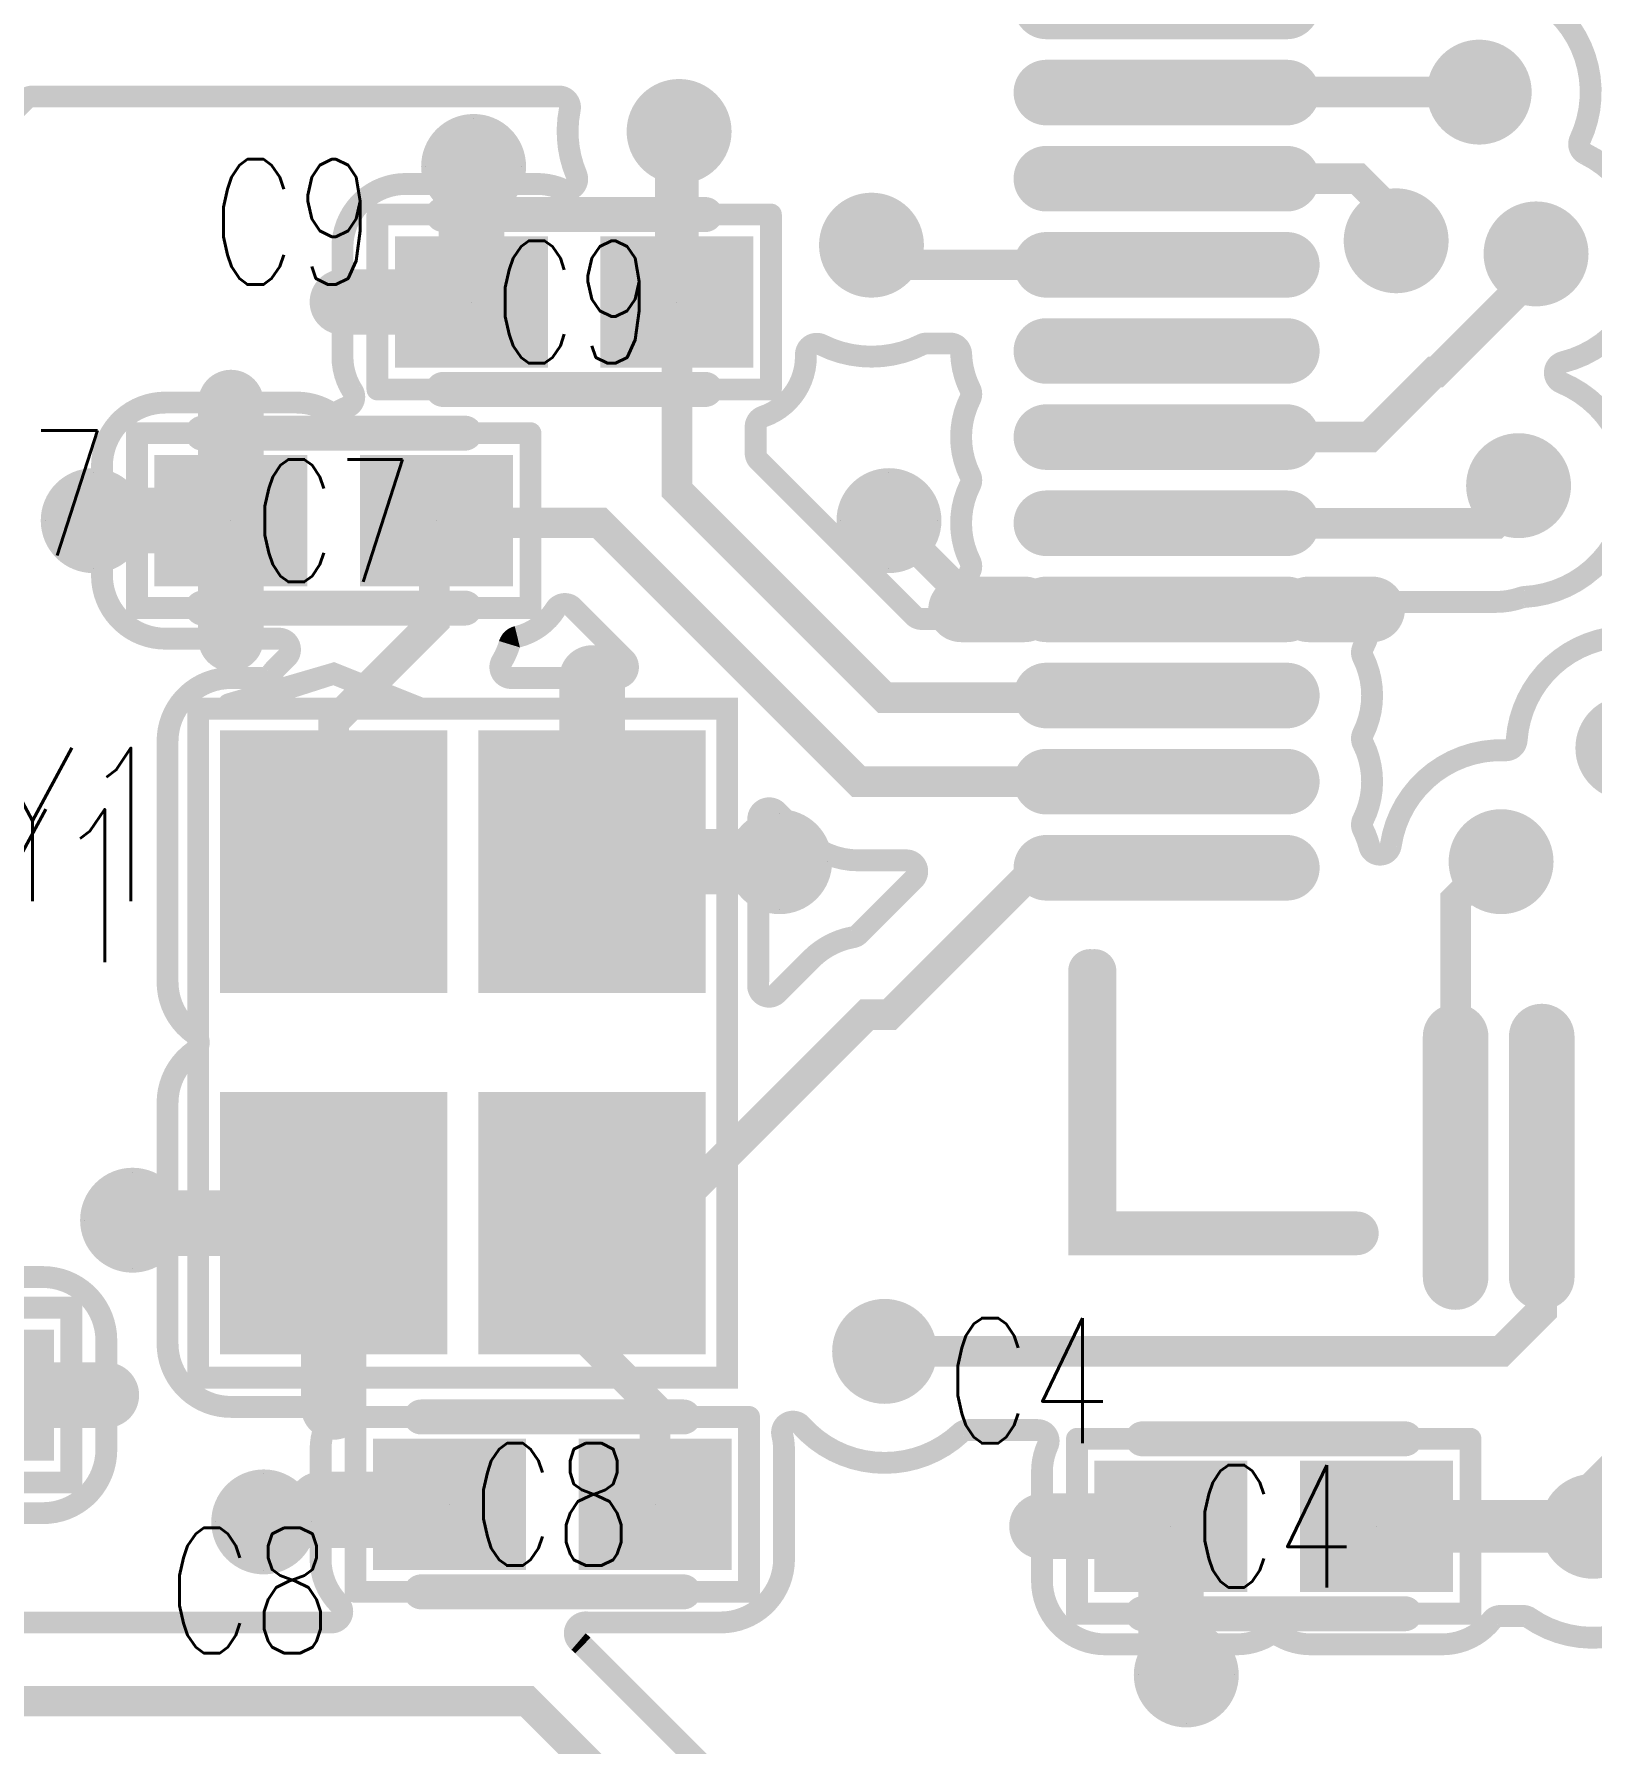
# Model space of a CAD drawing. Extents: x -0.08 to 4.16, y -0.29 to 1.7.
# Drawn here: x 1.2205 to 1.5767, y 0.4772 to 0.8682 of the extents above; entities that cross this region are included whole.
import ezdxf
from ezdxf.enums import TextEntityAlignment as Align

# ---------------------------------------------------------------- set-up
doc = ezdxf.new("R2010")
doc.units = 0
doc.header["$MEASUREMENT"] = 0
for name, pattern in [('SIG_1', [2, 1, 1]), ('SIG_11', [2, 1, 1]), ('SIG_19', [2, 1, 1]), ('SIG_20', [2, 1, 1]), ('SIG_3', [2, 1, 1]), ('SIG_4', [2, 1, 1]), ('SIG_5', [2, 1, 1]), ('SIG_50', [2, 1, 1]), ('SIG_6', [2, 1, 1]), ('SIG_7', [2, 1, 1]), ('SIG_76', [2, 1, 1]), ('SIG_8', [2, 1, 1]), ('SIG_90', [2, 1, 1]), ('SIG_95', [2, 1, 1])]:
    doc.linetypes.add(name, pattern=pattern)
doc.layers.get('0').update_dxf_attribs({"linetype": 'CONTINUOUS'})
for name, color, linetype in [('DRIL_NPLTE_THRU_01', 34, 'CONTINUOUS'), ('DRIL_NPLTE_THRU_02', 136, 'CONTINUOUS'), ('DRIL_NPLTE_THRU_03', 136, 'CONTINUOUS'), ('DRIL_NPLTE_THRU_04', 146, 'CONTINUOUS'), ('DRIL_NPLTE_THRU_05', 106, 'CONTINUOUS'), ('DRIL_NPLTE_THRU_06', 253, 'CONTINUOUS'), ('DRIL_PLTE_THRU_01', 34, 'CONTINUOUS'), ('DRIL_PLTE_THRU_02', 136, 'CONTINUOUS'), ('DRIL_PLTE_THRU_03', 136, 'CONTINUOUS'), ('DRIL_PLTE_THRU_04', 146, 'CONTINUOUS'), ('DRIL_PLTE_THRU_05', 106, 'CONTINUOUS'), ('DRIL_PLTE_THRU_06', 253, 'CONTINUOUS'), ('DRIL_SYMBOL', 130, 'CONTINUOUS'), ('PADS_BOT', 255, 'CONTINUOUS'), ('PADS_INNER', 43, 'CONTINUOUS'), ('PADS_TOP', 43, 'CONTINUOUS'), ('PADS_XR_121', 2, 'CONTINUOUS'), ('PADS_XR_123', 2, 'CONTINUOUS'), ('PART_NAME_126', 16, 'CONTINUOUS'), ('PART_NAME_127', 1, 'CONTINUOUS'), ('PART_TOP_2DLINE_126', 16, 'CONTINUOUS'), ('PART_TOP_2DLINE_127', 1, 'CONTINUOUS'), ('POUR_OUTLINE_01', 34, 'CONTINUOUS'), ('POUR_PADTHERM_01', 34, 'CONTINUOUS'), ('POUR_VIATHERM_01', 34, 'CONTINUOUS'), ('TRACE_01', 34, 'CONTINUOUS'), ('VIAPTS', 2, 'CONTINUOUS')]:
    doc.layers.add(name, color=color, linetype=linetype)
doc.styles.add('W0$004', font='simplex', dxfattribs={"width": 0.75})
doc.styles.add('W0$005', font='simplex', dxfattribs={"width": 0.75})

# ---------------------------------------------------------------- blocks, each defined once
blk = doc.blocks.new('POUR_OUTLINE_2031')
at = {"layer": 'POUR_OUTLINE_01', "const_width": 0.005}
blk.add_lwpolyline([(15.58663, 6.36867, -0.824526), (15.62709, 6.33919, 0.408617), (15.62825, 6.33588, -0.69871), (15.62319, 6.28826, 0.721794), (15.62283, 6.28353, -0.797408), (15.61436, 6.23454, 0.070558), (15.61367, 6.2344, -0.083949), (15.60775, 6.2334), (15.58199, 6.2334, 0.403596), (15.57949, 6.23099, -0.107369), (15.57744, 6.22297, 0.23637), (15.57744, 6.22073, -0.236369), (15.57744, 6.20327, 0.23637), (15.57744, 6.20103, -0.236369), (15.57744, 6.18357, 0.23637), (15.57744, 6.18133, -0.052933), (15.57888, 6.17748, 0.817779), (15.58377, 6.17773, -0.382711), (15.60997, 6.19948, 0.404711), (15.61256, 6.2018, -0.639798), (15.65587, 6.21819, 0.138136)], format="xyb", dxfattribs=at)
blk = doc.blocks.new('POUR_OUTLINE_2028')
at = {"layer": 'POUR_OUTLINE_01', "const_width": 0.005}
blk.add_lwpolyline([(15.74085, 6.00714, 0.457786), (15.74113, 6.01091), (15.72377, 6.02827, -0.198912), (15.7185, 6.041), (15.7185, 6.05701, 0.403596), (15.71609, 6.05951, -0.107369), (15.70807, 6.06156, 0.23637), (15.70583, 6.06156, -0.236369), (15.68837, 6.06156, 0.23637), (15.68613, 6.06156, -0.108218), (15.67804, 6.05951, 0.380084), (15.67564, 6.05722, -0.176939), (15.67043, 6.04602), (15.65531, 6.0309, 0.266833), (15.65466, 6.0285, -0.697178), (15.61546, 6.00105, 0.152896), (15.61403, 6.0015), (15.60887, 6.0015, 0.230204), (15.6069, 6.00054, -0.230202), (15.5955, 5.995), (15.5655, 5.995, -0.131651), (15.55825, 5.99694, 0.267944), (15.55575, 5.99694, -0.131651), (15.5485, 5.995), (15.5185, 5.995, -0.414214), (15.504, 6.0095), (15.504, 6.0345, -0.106492), (15.50529, 6.04047, 0.544735), (15.50301, 6.044), (15.48707, 6.044, 0.189554), (15.48537, 6.04333, -0.421415), (15.44891, 6.04509, 0.780297), (15.44461, 6.04286, -0.05848), (15.445, 6.0395), (15.445, 6.0145, -0.414214), (15.4305, 6), (15.4005, 6, -0.012625), (15.39977, 6.00002, 0.713988), (15.39801, 5.99563, -0.018383), (15.39898, 5.99473), (15.43573, 5.95798, -0.198912), (15.441, 5.94525), (15.441, 5.925, 0.414214), (15.4435, 5.9225), (15.453, 5.9225, -0.405621), (15.46749, 5.90843, 0.405619), (15.46999, 5.906), (15.57601, 5.906, 0.405619), (15.57851, 5.90843, -0.405621), (15.593, 5.9225), (15.653, 5.9225, -0.150445), (15.66116, 5.91999, 0.631523), (15.66505, 5.92227, -0.021253), (15.665, 5.9235), (15.665, 5.9535, -0.131651), (15.66694, 5.96075, 0.267944), (15.66694, 5.96325, -0.131651), (15.665, 5.9705), (15.665, 6.0005, -0.414214), (15.6795, 6.015), (15.7045, 6.015, -0.414214), (15.719, 6.0005), (15.719, 5.99624, 0.198912), (15.71973, 5.99447), (15.73073, 5.98347, 0.668179), (15.735, 5.98524), (15.735, 5.9955, -0.23727)], format="xyb", close=True, dxfattribs=at)
blk = doc.blocks.new('POUR_OUTLINE_2024')
at = {"layer": 'POUR_OUTLINE_01', "const_width": 0.005}
blk.add_lwpolyline([(15.405, 5.925), (15.405, 5.93676, 0.198912), (15.40427, 5.93853), (15.37953, 5.96327, 0.198912), (15.37776, 5.964), (15.25, 5.964, -0.198912), (15.23727, 5.96927), (15.20027, 6.00627, -0.198912), (15.195, 6.019), (15.195, 6.02359, 0.312099), (15.19338, 6.02593, -0.106129), (15.18826, 6.02923, 0.413192), (15.18474, 6.02923, -0.121877), (15.17876, 6.02564, 0.329241), (15.177, 6.02325), (15.177, 5.965, -0.198912), (15.17173, 5.95227), (15.15573, 5.93628, 0.198912), (15.155, 5.93451), (15.155, 5.925, 0.414214), (15.1575, 5.9225), (15.168, 5.9225, -0.405621), (15.18249, 5.90843, 0.405619), (15.18499, 5.906), (15.29101, 5.906, 0.405619), (15.29351, 5.90843, -0.405621), (15.308, 5.9225), (15.368, 5.9225, -0.209509), (15.37866, 5.91783, 0.438257), (15.38234, 5.91783, -0.209509), (15.393, 5.9225), (15.4025, 5.9225, 0.414214)], format="xyb", close=True, dxfattribs=at)
blk = doc.blocks.new('POUR_OUTLINE_2018')
at = {"layer": 'POUR_OUTLINE_01', "const_width": 0.005}
for points in [[(15.2455, 6.079), (15.2755, 6.079, -0.414214), (15.29, 6.0645), (15.29, 6.0395, -0.414214), (15.2755, 6.025), (15.2455, 6.025, -0.131651)], [(15.25849, 6), (15.34146, 6, 0.667543), (15.34323, 6.00426, -0.198455), (15.339, 6.0145), (15.339, 6.0395, -0.111413), (15.3404, 6.04573, 0.551058), (15.33815, 6.0493), (15.3185, 6.0493, -0.414214), (15.304, 6.0638), (15.304, 6.1188, -0.242652), (15.31009, 6.13061, 0.51567), (15.31009, 6.13469, -0.242652), (15.304, 6.1465), (15.304, 6.2015, -0.414214), (15.3185, 6.216), (15.32575, 6.216, 0.232835), (15.32773, 6.21698, -0.032422), (15.32927, 6.21873), (15.33128, 6.22073, 0.668179), (15.32951, 6.225), (15.3035, 6.225, -0.414214), (15.289, 6.2395), (15.289, 6.2645, -0.414214), (15.3035, 6.279), (15.3335, 6.279, -0.131651), (15.34075, 6.27706, 0.267944), (15.34325, 6.27706, -0.036142), (15.34513, 6.27797, 0.472002), (15.34631, 6.28165, -0.14406), (15.344, 6.2895), (15.344, 6.3145, -0.414214), (15.3585, 6.329), (15.3885, 6.329, -0.101589), (15.39421, 6.32783, 0.674869), (15.3975, 6.3311, -0.150261), (15.396, 6.34601, 0.473379), (15.39355, 6.349), (15.27315, 6.349, 0.198912), (15.27138, 6.34827), (15.23607, 6.31296, 0.050126)]]:
    blk.add_lwpolyline(points, format="xyb", dxfattribs=at)
blk = doc.blocks.new('POUR_OUTLINE_2017')
at = {"layer": 'POUR_OUTLINE_01', "const_width": 0.005}
blk.add_lwpolyline([(15.40681, 6.216, 0.668179), (15.40858, 6.22027), (15.39665, 6.2322, 0.481029), (15.39276, 6.23176, -0.193423), (15.384, 6.22543, 0.263377), (15.38221, 6.22373, -0.060277), (15.38046, 6.21978, 0.582067), (15.38261, 6.216)], format="xyb", close=True, dxfattribs=at)
blk = doc.blocks.new('POUR_OUTLINE_2016')
at = {"layer": 'POUR_OUTLINE_01', "const_width": 0.005}
blk.add_lwpolyline([(15.48756, 6.27983, 0.23637), (15.48756, 6.28207, -0.107369), (15.48551, 6.29009, 0.403596), (15.48301, 6.2925), (15.47761, 6.2925, 0.11732), (15.47648, 6.29223, -0.236756), (15.45362, 6.29218, 0.557244), (15.45, 6.28994), (15.45, 6.2895, -0.320694), (15.44019, 6.27578, 0.320694), (15.4385, 6.27341), (15.4385, 6.26749, 0.198912), (15.43923, 6.26572), (15.47472, 6.23023, 0.198912), (15.47649, 6.2295), (15.483, 6.2295, 0.410222), (15.4855, 6.23197, -0.113122), (15.48756, 6.24043, 0.23637), (15.48756, 6.24267, -0.236369), (15.48756, 6.26013, 0.23637), (15.48756, 6.26237, -0.236369)], format="xyb", close=True, dxfattribs=at)
blk = doc.blocks.new('POUR_OUTLINE_2015')
at = {"layer": 'POUR_OUTLINE_01', "const_width": 0.005}
blk.add_lwpolyline([(15.47473, 6.17003, 0.668179), (15.47296, 6.1743), (15.462, 6.1743, -0.198912), (15.44927, 6.17957), (15.44337, 6.18548, 0.668179), (15.4391, 6.18371), (15.4391, 6.1465, -0.012962), (15.43908, 6.14575, 0.687091), (15.44335, 6.14385), (15.45122, 6.15173, -0.15325), (15.46078, 6.15672, 0.153252), (15.46211, 6.15741)], format="xyb", close=True, dxfattribs=at)
blk = doc.blocks.new('POUR_VIATHERM_2348')
at = {"layer": 'POUR_VIATHERM_01'}
for points in [[(15.444, 6.185), (15.444, 6.185)], [(15.455, 6.174), (15.455, 6.174)], [(15.444, 6.163), (15.444, 6.163)]]:
    blk.add_lwpolyline(points, dxfattribs=at)
blk = doc.blocks.new('POUR_PADTHERM_2349')
at = {"layer": 'POUR_PADTHERM_01', "const_width": 0.0075}
blk.add_lwpolyline([(15.4391, 6.17775), (15.4246, 6.17775, 1), (15.4246, 6.17025), (15.4391, 6.17025, 1), (15.4391, 6.17775)], format="xyb", dxfattribs=at)
blk = doc.blocks.new('POUR_VIATHERM_2347')
at = {"layer": 'POUR_VIATHERM_01'}
for points in [[(15.469, 6.263), (15.469, 6.263)], [(15.458, 6.252), (15.458, 6.252)], [(15.48, 6.252), (15.48, 6.252)], [(15.469, 6.241), (15.469, 6.241)]]:
    blk.add_lwpolyline(points, dxfattribs=at)
blk = doc.blocks.new('POUR_PADTHERM_2351')
at = {"layer": 'POUR_PADTHERM_01', "const_width": 0.0075}
blk.add_lwpolyline([(15.4855, 6.22795), (15.5, 6.22795, 1), (15.5, 6.23545), (15.4855, 6.23545, 1), (15.4855, 6.22795)], format="xyb", dxfattribs=at)
blk = doc.blocks.new('POUR_PADTHERM_2350')
at = {"layer": 'POUR_PADTHERM_01', "const_width": 0.0075}
blk.add_lwpolyline([(15.39735, 6.216), (15.39735, 6.2015, 1), (15.40485, 6.2015), (15.40485, 6.216, 1), (15.39735, 6.216)], format="xyb", dxfattribs=at)
blk = doc.blocks.new('POUR_PADTHERM_2082')
at = {"layer": 'POUR_PADTHERM_01', "const_width": 0.0075}
for points in [[(15.25675, 6.079), (15.25675, 6.0645, 1), (15.26425, 6.0645), (15.26425, 6.079, 1), (15.25675, 6.079)], [(15.29, 6.05575), (15.2755, 6.05575, 1), (15.2755, 6.04825), (15.29, 6.04825, 1), (15.29, 6.05575)], [(15.26425, 6.025), (15.26425, 6.0395, 1), (15.25675, 6.0395), (15.25675, 6.025, 1), (15.26425, 6.025)]]:
    blk.add_lwpolyline(points, format="xyb", dxfattribs=at)
blk = doc.blocks.new('POUR_VIATHERM_2083')
at = {"layer": 'POUR_VIATHERM_01'}
for points in [[(15.296, 6.103), (15.296, 6.103)], [(15.285, 6.092), (15.285, 6.092)], [(15.296, 6.081), (15.296, 6.081)]]:
    blk.add_lwpolyline(points, dxfattribs=at)
blk = doc.blocks.new('POUR_VIATHERM_2273')
at = {"layer": 'POUR_VIATHERM_01'}
for points in [[(15.287, 6.263), (15.287, 6.263)], [(15.276, 6.252), (15.276, 6.252)], [(15.287, 6.241), (15.287, 6.241)]]:
    blk.add_lwpolyline(points, dxfattribs=at)
blk = doc.blocks.new('POUR_VIATHERM_2314')
at = {"layer": 'POUR_VIATHERM_01'}
for points in [[(15.326, 6.034), (15.326, 6.034)], [(15.315, 6.023), (15.315, 6.023)], [(15.337, 6.023), (15.337, 6.023)], [(15.326, 6.012), (15.326, 6.012)]]:
    blk.add_lwpolyline(points, dxfattribs=at)
blk = doc.blocks.new('POUR_PADTHERM_2316')
at = {"layer": 'POUR_PADTHERM_01', "const_width": 0.0075}
blk.add_lwpolyline([(15.339, 6.02325), (15.3535, 6.02325, 1), (15.3535, 6.03075), (15.339, 6.03075, 1), (15.339, 6.02325)], format="xyb", dxfattribs=at)
blk = doc.blocks.new('POUR_PADTHERM_2359')
at = {"layer": 'POUR_PADTHERM_01', "const_width": 0.0075}
for points in [[(15.31475, 6.279), (15.31475, 6.2645, 1), (15.32225, 6.2645), (15.32225, 6.279, 1), (15.31475, 6.279)], [(15.289, 6.24825), (15.3035, 6.24825, 1), (15.3035, 6.25575), (15.289, 6.25575, 1), (15.289, 6.24825)], [(15.32225, 6.225), (15.32225, 6.2395, 1), (15.31475, 6.2395), (15.31475, 6.225, 1), (15.32225, 6.225)]]:
    blk.add_lwpolyline(points, format="xyb", dxfattribs=at)
blk = doc.blocks.new('POUR_VIATHERM_2360')
at = {"layer": 'POUR_VIATHERM_01'}
for points in [[(15.374, 6.344), (15.374, 6.344)], [(15.363, 6.333), (15.363, 6.333)], [(15.385, 6.333), (15.385, 6.333)]]:
    blk.add_lwpolyline(points, dxfattribs=at)
blk = doc.blocks.new('POUR_PADTHERM_2377')
at = {"layer": 'POUR_PADTHERM_01', "const_width": 0.0075}
for points in [[(15.304, 6.08755), (15.3185, 6.08755, 1), (15.3185, 6.09505), (15.304, 6.09505, 1), (15.304, 6.08755)], [(15.34575, 6.0493), (15.34575, 6.0638, 1), (15.33825, 6.0638), (15.33825, 6.0493, 1), (15.34575, 6.0493)]]:
    blk.add_lwpolyline(points, format="xyb", dxfattribs=at)
blk = doc.blocks.new('POUR_PADTHERM_2380')
at = {"layer": 'POUR_PADTHERM_01', "const_width": 0.0075}
for points in [[(15.36975, 6.329), (15.36975, 6.3145, 1), (15.37725, 6.3145), (15.37725, 6.329, 1), (15.36975, 6.329)], [(15.344, 6.29825), (15.3585, 6.29825, 1), (15.3585, 6.30575), (15.344, 6.30575, 1), (15.344, 6.29825)]]:
    blk.add_lwpolyline(points, format="xyb", dxfattribs=at)
blk = doc.blocks.new('POUR_PADTHERM_2315')
at = {"layer": 'POUR_PADTHERM_01', "const_width": 0.0075}
for points in [[(15.504, 6.01825), (15.5185, 6.01825, 1), (15.5185, 6.02575), (15.504, 6.02575, 1), (15.504, 6.01825)], [(15.53725, 5.995), (15.53725, 6.0095, 1), (15.52975, 6.0095), (15.52975, 5.995, 1), (15.53725, 5.995)]]:
    blk.add_lwpolyline(points, format="xyb", dxfattribs=at)
blk = doc.blocks.new('POUR_VIATHERM_2341')
at = {"layer": 'POUR_VIATHERM_01'}
for points in [[(15.526, 5.988), (15.526, 5.988)], [(15.548, 5.988), (15.548, 5.988)], [(15.537, 5.977), (15.537, 5.977)]]:
    blk.add_lwpolyline(points, dxfattribs=at)
blk = doc.blocks.new('POUR_PADTHERM_2352')
at = {"layer": 'POUR_PADTHERM_01', "const_width": 0.0075}
blk.add_lwpolyline([(15.5795, 6.23545), (15.565, 6.23545, 1), (15.565, 6.22795), (15.5795, 6.22795, 1), (15.5795, 6.23545)], format="xyb", dxfattribs=at)
blk = doc.blocks.new('POUR_HEADER_1')
for name in ['POUR_OUTLINE_2018', 'POUR_OUTLINE_2031', 'POUR_VIATHERM_2360', 'POUR_PADTHERM_2380', 'POUR_OUTLINE_2016', 'POUR_PADTHERM_2359', 'POUR_VIATHERM_2273', 'POUR_VIATHERM_2347', 'POUR_PADTHERM_2351', 'POUR_PADTHERM_2352', 'POUR_OUTLINE_2017', 'POUR_PADTHERM_2350', 'POUR_OUTLINE_2015', 'POUR_VIATHERM_2348', 'POUR_PADTHERM_2349', 'POUR_VIATHERM_2083', 'POUR_PADTHERM_2377', 'POUR_PADTHERM_2082', 'POUR_OUTLINE_2028', 'POUR_OUTLINE_2024', 'POUR_VIATHERM_2314', 'POUR_PADTHERM_2316', 'POUR_PADTHERM_2315', 'POUR_VIATHERM_2341']:
    blk.add_blockref(name, (-17.378, -6.845))
blk = doc.blocks.new('SMOOTH_0$008')
at = {"const_width": 0.004}
blk.add_lwpolyline([(-0.002, 0, 1), (0.002, 0, 1)], format="xyb", close=True, dxfattribs=at)
blk = doc.blocks.new('SMOOTH_0$005')
at = {"const_width": 0.0025}
blk.add_lwpolyline([(-0.00125, 0, 1), (0.00125, 0, 1)], format="xyb", close=True, dxfattribs=at)
blk = doc.blocks.new('PART_BODY_TOP_66')
at = {"layer": 'PART_TOP_2DLINE_126', "const_width": 0.008}
for points in [[(-0.03, 0.02), (0.03, 0.02)], [(-0.03, -0.02), (0.03, -0.02)]]:
    blk.add_lwpolyline(points, dxfattribs=at)
at = {"layer": 'PART_TOP_2DLINE_127', "const_width": 0.005}
for points in [[(-0.045, 0.02), (0.045, 0.02)], [(-0.045, 0.02), (-0.045, -0.02)], [(0.045, 0.02), (0.045, -0.02)], [(-0.045, -0.02), (0.045, -0.02)]]:
    blk.add_lwpolyline(points, dxfattribs=at)
at = {"layer": 'PART_TOP_2DLINE_126'}
for p in [(-0.03, 0.02), (0.03, 0.02), (-0.03, -0.02), (0.03, -0.02)]:
    blk.add_blockref('SMOOTH_0$008', p, dxfattribs=at)
at = {"layer": 'PART_TOP_2DLINE_127'}
for p in [(-0.045, 0.02), (-0.045, 0.02), (0.045, 0.02), (0.045, 0.02), (-0.045, -0.02), (-0.045, -0.02), (0.045, -0.02), (0.045, -0.02)]:
    blk.add_blockref('SMOOTH_0$005', p, dxfattribs=at)
blk = doc.blocks.new('DRIL_HOLE_0')
blk.add_lwpolyline([(0, 0, 1), (0, 0, 1)], format="xyb", close=True)
blk = doc.blocks.new('PAD_0')
blk.add_lwpolyline([(0, 0), (0, 0)])
blk = doc.blocks.new('PAD_16')
at = {"const_width": 0.03}
blk.add_lwpolyline([(-0.0175, 0), (0.0175, 0)], dxfattribs=at)
blk = doc.blocks.new('PAD_17')
at = {"const_width": 0.025}
blk.add_lwpolyline([(-0.015, 0), (0.015, 0)], dxfattribs=at)
blk = doc.blocks.new('STK_TOP_68')
at = {"layer": 'DRIL_NPLTE_THRU_01'}
blk.add_blockref('DRIL_HOLE_0', (0, 0), dxfattribs=at)
at = {"layer": 'DRIL_NPLTE_THRU_02'}
blk.add_blockref('DRIL_HOLE_0', (0, 0), dxfattribs=at)
at = {"layer": 'DRIL_NPLTE_THRU_03'}
blk.add_blockref('DRIL_HOLE_0', (0, 0), dxfattribs=at)
at = {"layer": 'DRIL_NPLTE_THRU_04'}
blk.add_blockref('DRIL_HOLE_0', (0, 0), dxfattribs=at)
at = {"layer": 'DRIL_NPLTE_THRU_05'}
blk.add_blockref('DRIL_HOLE_0', (0, 0), dxfattribs=at)
at = {"layer": 'DRIL_NPLTE_THRU_06'}
blk.add_blockref('DRIL_HOLE_0', (0, 0), dxfattribs=at)
at = {"layer": 'PADS_BOT'}
blk.add_blockref('PAD_0', (0, 0), dxfattribs=at)
at = {"layer": 'PADS_INNER'}
blk.add_blockref('PAD_0', (0, 0), dxfattribs=at)
at = {"layer": 'PADS_TOP'}
blk.add_blockref('PAD_17', (0, 0), dxfattribs=at)
at = {"layer": 'PADS_XR_121'}
blk.add_blockref('PAD_16', (0, 0), dxfattribs=at)
at = {"layer": 'PADS_XR_123'}
blk.add_blockref('PAD_17', (0, 0), dxfattribs=at)
blk = doc.blocks.new('SYM_TOP_16')
for name, p in [('PART_BODY_TOP_66', (0, 0)), ('STK_TOP_68', (-0.0235, 0)), ('STK_TOP_68', (0.0235, 0))]:
    blk.add_blockref(name, p)
blk = doc.blocks.new('PART_TOP_30')
blk.add_blockref('SYM_TOP_16', (0, 0))
at = {"layer": 'PART_NAME_126', "style": 'W0$005', "width": 0.75}
blk.add_text('C4', height=0.02863, rotation=180, dxfattribs=at).set_placement((0.075, -0.019))
at = {"layer": 'PART_NAME_127', "style": 'W0$004', "width": 0.75}
blk.add_text('C4', height=0.028, rotation=180, dxfattribs=at).set_placement((0, 0), align=Align.MIDDLE_CENTER)
blk = doc.blocks.new('PART_TOP_33')
blk.add_blockref('SYM_TOP_16', (0, 0))
at = {"layer": 'PART_NAME_126', "style": 'W0$005', "width": 0.75}
blk.add_text('C7', height=0.02863, rotation=180, dxfattribs=at).set_placement((0.089, 0.008))
at = {"layer": 'PART_NAME_127', "style": 'W0$004', "width": 0.75}
blk.add_text('C7', height=0.028, rotation=180, dxfattribs=at).set_placement((0, 0), align=Align.MIDDLE_CENTER)
blk = doc.blocks.new('PART_TOP_34')
blk.add_blockref('SYM_TOP_16', (0, 0))
at = {"layer": 'PART_NAME_126', "style": 'W0$005', "width": 0.75}
blk.add_text('C8', height=0.02863, rotation=180, dxfattribs=at).set_placement((0.088, 0.034))
at = {"layer": 'PART_NAME_127', "style": 'W0$004', "width": 0.75}
blk.add_text('C8', height=0.028, rotation=180, dxfattribs=at).set_placement((0, 0), align=Align.MIDDLE_CENTER)
blk = doc.blocks.new('PART_TOP_35')
blk.add_blockref('SYM_TOP_16', (0, 0))
at = {"layer": 'PART_NAME_126', "style": 'W0$005', "width": 0.75}
blk.add_text('C9', height=0.02863, rotation=180, dxfattribs=at).set_placement((0.083, -0.004))
at = {"layer": 'PART_NAME_127', "style": 'W0$004', "width": 0.75}
blk.add_text('C9', height=0.028, rotation=180, dxfattribs=at).set_placement((0, 0), align=Align.MIDDLE_CENTER)
blk = doc.blocks.new('SMOOTH_0$01')
at = {"const_width": 0.005}
blk.add_lwpolyline([(-0.0025, 0, 1), (0.0025, 0, 1)], format="xyb", close=True, dxfattribs=at)
blk = doc.blocks.new('PART_BODY_TOP_79')
at = {"layer": 'PART_TOP_2DLINE_126', "const_width": 0.01}
blk.add_lwpolyline([(0.26, 0.32), (0.32, 0.32), (0.32, 0.26)], dxfattribs=at)
at = {"layer": 'PART_TOP_2DLINE_127', "const_width": 0.01}
blk.add_lwpolyline([(0.259, 0.32), (0.319, 0.32), (0.319, 0.26)], dxfattribs=at)
at = {"layer": 'PART_TOP_2DLINE_126'}
for p in [(0.26, 0.32), (0.32, 0.32), (0.32, 0.26)]:
    blk.add_blockref('SMOOTH_0$01', p, dxfattribs=at)
at = {"layer": 'PART_TOP_2DLINE_127'}
for p in [(0.259, 0.32), (0.319, 0.32), (0.319, 0.26)]:
    blk.add_blockref('SMOOTH_0$01', p, dxfattribs=at)
blk = doc.blocks.new('PAD_5')
blk.add_lwpolyline([(0, 0, 1), (0, 0, 1)], format="xyb", close=True)
blk = doc.blocks.new('PAD_45')
at = {"const_width": 0.0075}
blk.add_lwpolyline([(-0.0275, -0.00375), (0.0275, -0.00375, 1), (0.0275, 0.00375), (-0.0275, 0.00375, 1)], format="xyb", close=True, dxfattribs=at)
blk = doc.blocks.new('PAD_46')
at = {"const_width": 0.005}
blk.add_lwpolyline([(-0.0275, -0.0025), (0.0275, -0.0025, 1), (0.0275, 0.0025), (-0.0275, 0.0025, 1)], format="xyb", close=True, dxfattribs=at)
blk = doc.blocks.new('STK_TOP_227')
at = {"layer": 'DRIL_PLTE_THRU_01'}
blk.add_blockref('DRIL_HOLE_0', (0, 0), dxfattribs=at)
at = {"layer": 'DRIL_PLTE_THRU_02'}
blk.add_blockref('DRIL_HOLE_0', (0, 0), dxfattribs=at)
at = {"layer": 'DRIL_PLTE_THRU_03'}
blk.add_blockref('DRIL_HOLE_0', (0, 0), dxfattribs=at)
at = {"layer": 'DRIL_PLTE_THRU_04'}
blk.add_blockref('DRIL_HOLE_0', (0, 0), dxfattribs=at)
at = {"layer": 'DRIL_PLTE_THRU_05'}
blk.add_blockref('DRIL_HOLE_0', (0, 0), dxfattribs=at)
at = {"layer": 'DRIL_PLTE_THRU_06'}
blk.add_blockref('DRIL_HOLE_0', (0, 0), dxfattribs=at)
at = {"layer": 'PADS_BOT'}
blk.add_blockref('PAD_5', (0, 0), dxfattribs=at)
at = {"layer": 'PADS_INNER'}
blk.add_blockref('PAD_5', (0, 0), dxfattribs=at)
at = {"layer": 'PADS_TOP'}
blk.add_blockref('PAD_46', (0, 0), dxfattribs=at)
at = {"layer": 'PADS_XR_121'}
blk.add_blockref('PAD_45', (0, 0), dxfattribs=at)
at = {"layer": 'PADS_XR_123'}
blk.add_blockref('PAD_46', (0, 0), dxfattribs=at)
blk = doc.blocks.new('STK_TOP_226')
at = {"layer": 'DRIL_PLTE_THRU_01'}
blk.add_blockref('DRIL_HOLE_0', (0, 0), dxfattribs=at)
at = {"layer": 'DRIL_PLTE_THRU_02'}
blk.add_blockref('DRIL_HOLE_0', (0, 0), dxfattribs=at)
at = {"layer": 'DRIL_PLTE_THRU_03'}
blk.add_blockref('DRIL_HOLE_0', (0, 0), dxfattribs=at)
at = {"layer": 'DRIL_PLTE_THRU_04'}
blk.add_blockref('DRIL_HOLE_0', (0, 0), dxfattribs=at)
at = {"layer": 'DRIL_PLTE_THRU_05'}
blk.add_blockref('DRIL_HOLE_0', (0, 0), dxfattribs=at)
at = {"layer": 'DRIL_PLTE_THRU_06'}
blk.add_blockref('DRIL_HOLE_0', (0, 0), dxfattribs=at)
at = {"layer": 'PADS_BOT'}
blk.add_blockref('PAD_5', (0, 0), dxfattribs=at)
at = {"layer": 'PADS_INNER'}
blk.add_blockref('PAD_5', (0, 0), dxfattribs=at)
at = {"layer": 'PADS_TOP', "rotation": 90}
blk.add_blockref('PAD_46', (0, 0), dxfattribs=at)
at = {"layer": 'PADS_XR_121', "rotation": 90}
blk.add_blockref('PAD_45', (0, 0), dxfattribs=at)
at = {"layer": 'PADS_XR_123', "rotation": 90}
blk.add_blockref('PAD_46', (0, 0), dxfattribs=at)
blk = doc.blocks.new('SYM_TOP_29')
for name, p in [('STK_TOP_226', (0.2167, 0.3025)), ('STK_TOP_226', (0.2364, 0.3025)), ('PART_BODY_TOP_79', (0, 0)), ('STK_TOP_227', (0.3025, 0.2364)), ('STK_TOP_227', (0.3025, 0.2167)), ('STK_TOP_227', (0.3025, 0.197)), ('STK_TOP_227', (0.3025, 0.1773)), ('STK_TOP_227', (0.3025, 0.1576)), ('STK_TOP_227', (0.3025, 0.1379)), ('STK_TOP_227', (0.3025, 0.1182)), ('STK_TOP_227', (0.3025, 0.0985)), ('STK_TOP_227', (0.3025, 0.0788)), ('STK_TOP_227', (0.3025, 0.0591)), ('STK_TOP_227', (0.3025, 0.0394))]:
    blk.add_blockref(name, p)
blk = doc.blocks.new('PART_TOP_89')
blk.add_blockref('SYM_TOP_29', (0, 0))
blk = doc.blocks.new('PART_BODY_TOP_80')
at = {"layer": 'PART_TOP_2DLINE_126', "const_width": 0.005}
for points in [[(-0.077, 0.06), (0.076, 0.06), (0.076, -0.061), (-0.077, -0.061), (-0.077, 0.06)], [(-0.077, -0.01), (-0.085, -0.03), (-0.078, -0.054)]]:
    blk.add_lwpolyline(points, dxfattribs=at)
at = {"layer": 'PART_TOP_2DLINE_127', "const_width": 0.005}
for points in [[(-0.077, 0.06), (0.076, 0.06), (0.076, -0.061), (-0.077, -0.061), (-0.077, 0.06)], [(-0.077, -0.01), (-0.085, -0.03), (-0.077, -0.055)]]:
    blk.add_lwpolyline(points, dxfattribs=at)
at = {"layer": 'PART_TOP_2DLINE_126'}
for p in [(-0.077, 0.06), (-0.077, 0.06), (0.076, 0.06), (-0.077, -0.01), (-0.085, -0.03), (-0.078, -0.054), (-0.077, -0.061), (0.076, -0.061)]:
    blk.add_blockref('SMOOTH_0$005', p, dxfattribs=at)
at = {"layer": 'PART_TOP_2DLINE_127'}
for p in [(-0.077, 0.06), (-0.077, 0.06), (0.076, 0.06), (-0.077, -0.01), (-0.085, -0.03), (-0.077, -0.055), (-0.077, -0.061), (0.076, -0.061)]:
    blk.add_blockref('SMOOTH_0$005', p, dxfattribs=at)
blk = doc.blocks.new('PAD_47')
at = {"const_width": 0.052}
blk.add_lwpolyline([(-0.03, 0), (0.03, 0)], dxfattribs=at)
blk = doc.blocks.new('PAD_48')
at = {"const_width": 0.047}
blk.add_lwpolyline([(-0.0275, 0), (0.0275, 0)], dxfattribs=at)
blk = doc.blocks.new('STK_TOP_59')
at = {"layer": 'DRIL_NPLTE_THRU_01'}
blk.add_blockref('DRIL_HOLE_0', (0, 0), dxfattribs=at)
at = {"layer": 'DRIL_NPLTE_THRU_02'}
blk.add_blockref('DRIL_HOLE_0', (0, 0), dxfattribs=at)
at = {"layer": 'DRIL_NPLTE_THRU_03'}
blk.add_blockref('DRIL_HOLE_0', (0, 0), dxfattribs=at)
at = {"layer": 'DRIL_NPLTE_THRU_04'}
blk.add_blockref('DRIL_HOLE_0', (0, 0), dxfattribs=at)
at = {"layer": 'DRIL_NPLTE_THRU_05'}
blk.add_blockref('DRIL_HOLE_0', (0, 0), dxfattribs=at)
at = {"layer": 'DRIL_NPLTE_THRU_06'}
blk.add_blockref('DRIL_HOLE_0', (0, 0), dxfattribs=at)
at = {"layer": 'PADS_BOT'}
blk.add_blockref('PAD_5', (0, 0), dxfattribs=at)
at = {"layer": 'PADS_INNER'}
blk.add_blockref('PAD_5', (0, 0), dxfattribs=at)
at = {"layer": 'PADS_TOP'}
blk.add_blockref('PAD_48', (0, 0), dxfattribs=at)
at = {"layer": 'PADS_XR_121'}
blk.add_blockref('PAD_47', (0, 0), dxfattribs=at)
at = {"layer": 'PADS_XR_123'}
blk.add_blockref('PAD_48', (0, 0), dxfattribs=at)
blk = doc.blocks.new('SYM_TOP_30')
for name, p in [('PART_BODY_TOP_80', (0, 0)), ('STK_TOP_59', (-0.042, 0.0291)), ('STK_TOP_59', (0.0407, 0.0291)), ('STK_TOP_59', (-0.042, -0.03)), ('STK_TOP_59', (0.0407, -0.03))]:
    blk.add_blockref(name, p)
blk = doc.blocks.new('PART_TOP_90')
blk.add_blockref('SYM_TOP_30', (0, 0))
at = {"layer": 'PART_NAME_126', "style": 'W0$005', "width": 0.75}
blk.add_text('Y1', height=0.035, rotation=90, dxfattribs=at).set_placement((-0.033, -0.109))
at = {"layer": 'PART_NAME_127', "style": 'W0$005', "width": 0.75}
blk.add_text('Y1', height=0.035, rotation=90, dxfattribs=at).set_placement((-0.054, -0.115), align=Align.TOP_LEFT)
blk = doc.blocks.new('PART_BODY_TOP_76')
at = {"layer": 'PART_TOP_2DLINE_126', "const_width": 0.008}
for points in [[(-0.03, 0.02), (0.03, 0.02)], [(-0.03, -0.02), (0.03, -0.02)]]:
    blk.add_lwpolyline(points, dxfattribs=at)
at = {"layer": 'PART_TOP_2DLINE_127', "const_width": 0.005}
for points in [[(-0.045, 0.02), (0.045, 0.02)], [(-0.045, 0.02), (-0.045, -0.02)], [(0.045, 0.02), (0.045, -0.02)], [(-0.045, -0.02), (0.045, -0.02)]]:
    blk.add_lwpolyline(points, dxfattribs=at)
at = {"layer": 'PART_TOP_2DLINE_126'}
for p in [(-0.03, 0.02), (0.03, 0.02), (-0.03, -0.02), (0.03, -0.02)]:
    blk.add_blockref('SMOOTH_0$008', p, dxfattribs=at)
at = {"layer": 'PART_TOP_2DLINE_127'}
for p in [(-0.045, 0.02), (-0.045, 0.02), (0.045, 0.02), (0.045, 0.02), (-0.045, -0.02), (-0.045, -0.02), (0.045, -0.02), (0.045, -0.02)]:
    blk.add_blockref('SMOOTH_0$005', p, dxfattribs=at)
blk = doc.blocks.new('SYM_TOP_26')
for name, p in [('PART_BODY_TOP_76', (0, 0)), ('STK_TOP_68', (-0.0235, 0)), ('STK_TOP_68', (0.0235, 0))]:
    blk.add_blockref(name, p)
blk = doc.blocks.new('PART_TOP_98')
blk.add_blockref('SYM_TOP_26', (0, 0))
at = {"layer": 'PART_NAME_126', "style": 'W0$005', "width": 0.75}
blk.add_text('R26', height=0.035, dxfattribs=at).set_placement((-0.042, 0.034))
at = {"layer": 'PART_NAME_127', "style": 'W0$005', "width": 0.75}
blk.add_text('R26', height=0.028, dxfattribs=at).set_placement((0, 0), align=Align.MIDDLE_CENTER)
blk = doc.blocks.new('SMOOTH_0$007')
at = {"const_width": 0.0035}
blk.add_lwpolyline([(-0.00175, 0, 1), (0.00175, 0, 1)], format="xyb", close=True, dxfattribs=at)
blk = doc.blocks.new('SMOOTH_0$012')
at = {"const_width": 0.006}
blk.add_lwpolyline([(-0.003, 0, 1), (0.003, 0, 1)], format="xyb", close=True, dxfattribs=at)
blk = doc.blocks.new('DRIL_SYMBOL_0$008')
at = {"layer": 'DRIL_SYMBOL', "const_width": 0.002}
for points in [[(0, -0.01), (0, 0.01)], [(-0.01, 0), (0.01, 0)]]:
    blk.add_lwpolyline(points, dxfattribs=at)
blk = doc.blocks.new('DRIL_HOLE_0$008')
at = {"const_width": 0.004}
blk.add_lwpolyline([(-0.002, 0, 1), (0.002, 0, 1)], format="xyb", close=True, dxfattribs=at)
blk.add_blockref('DRIL_SYMBOL_0$008', (0, 0))
blk = doc.blocks.new('PAD_79')
at = {"const_width": 0.012}
blk.add_lwpolyline([(0, -0.006, 1), (0, 0.006, 1)], format="xyb", close=True, dxfattribs=at)
blk = doc.blocks.new('PAD_80')
at = {"const_width": 0.011}
blk.add_lwpolyline([(0, -0.0055, 1), (0, 0.0055, 1)], format="xyb", close=True, dxfattribs=at)
blk = doc.blocks.new('STK_TOP_129')
at = {"layer": 'DRIL_PLTE_THRU_01'}
blk.add_blockref('DRIL_HOLE_0$008', (0, 0), dxfattribs=at)
at = {"layer": 'DRIL_PLTE_THRU_02'}
blk.add_blockref('DRIL_HOLE_0$008', (0, 0), dxfattribs=at)
at = {"layer": 'DRIL_PLTE_THRU_03'}
blk.add_blockref('DRIL_HOLE_0$008', (0, 0), dxfattribs=at)
at = {"layer": 'DRIL_PLTE_THRU_04'}
blk.add_blockref('DRIL_HOLE_0$008', (0, 0), dxfattribs=at)
at = {"layer": 'DRIL_PLTE_THRU_05'}
blk.add_blockref('DRIL_HOLE_0$008', (0, 0), dxfattribs=at)
at = {"layer": 'DRIL_PLTE_THRU_06'}
blk.add_blockref('DRIL_HOLE_0$008', (0, 0), dxfattribs=at)
at = {"layer": 'PADS_BOT'}
blk.add_blockref('PAD_79', (0, 0), dxfattribs=at)
at = {"layer": 'PADS_INNER'}
blk.add_blockref('PAD_79', (0, 0), dxfattribs=at)
at = {"layer": 'PADS_TOP'}
blk.add_blockref('PAD_80', (0, 0), dxfattribs=at)
blk = doc.blocks.new('SYM_TOP_11')
blk.add_blockref('STK_TOP_129', (0, 0))

msp = doc.modelspace()

# ---------------------------------------------------------------- linework, layer by layer
at = {"layer": 'TRACE_01', "linetype": 'SIG_76', "const_width": 0.007}
msp.add_lwpolyline([(1.4795, 0.8549), (1.4796, 0.855), (1.551, 0.855)], dxfattribs=at)
at = {"layer": 'TRACE_01', "linetype": 'SIG_90'}
for points, const_width in [([(1.3675, 0.807), (1.3675, 0.8455), (1.368, 0.846)], 0.01), ([(1.3675, 0.807), (1.3675, 0.764), (1.415, 0.7165), (1.479, 0.7165), (1.4795, 0.717)], 0.007)]:
    msp.add_lwpolyline(points, dxfattribs=dict(at, const_width=const_width))
at = {"layer": 'TRACE_01', "linetype": 'SIG_11'}
for points, const_width in [([(1.3205, 0.807), (1.3205, 0.8375), (1.321, 0.838)], 0.012), ([(1.234, 0.757), (1.2655, 0.757)], 0.012), ([(1.416, 0.757), (1.4363, 0.7367), (1.4795, 0.7367)], 0.007), ([(1.3481, 0.679), (1.391, 0.679)], 0.012), ([(1.243, 0.597), (1.2437, 0.5963), (1.289, 0.5963)], 0.012), ([(1.273, 0.528), (1.3125, 0.528), (1.3155, 0.531), (1.3155, 0.532)], 0.012), ([(1.4805, 0.527), (1.4805, 0.496), (1.4835, 0.493), (1.484, 0.493)], 0.012)]:
    msp.add_lwpolyline(points, dxfattribs=dict(at, const_width=const_width))
at = {"layer": 'TRACE_01', "linetype": 'SIG_5', "const_width": 0.007}
msp.add_lwpolyline([(1.4795, 0.8352), (1.52325, 0.8352), (1.532, 0.82645), (1.532, 0.821)], dxfattribs=at)
at = {"layer": 'TRACE_01', "linetype": 'SIG_6', "const_width": 0.007}
msp.add_lwpolyline([(1.412, 0.82), (1.412, 0.81725), (1.41375, 0.8155), (1.4795, 0.8155)], dxfattribs=at)
at = {"layer": 'TRACE_01', "linetype": 'SIG_7', "const_width": 0.007}
msp.add_lwpolyline([(1.4795, 0.7761), (1.52585, 0.7761), (1.54075, 0.791), (1.54125, 0.791), (1.564, 0.81375), (1.564, 0.818)], dxfattribs=at)
at = {"layer": 'TRACE_01', "linetype": 'SIG_8', "const_width": 0.007}
msp.add_lwpolyline([(1.4795, 0.7564), (1.55475, 0.7564), (1.56, 0.76165), (1.56, 0.765)], dxfattribs=at)
at = {"layer": 'TRACE_01', "linetype": 'SIG_19', "const_width": 0.007}
for points in [[(1.289, 0.679), (1.289, 0.711), (1.312, 0.734), (1.312, 0.7565)], [(1.312, 0.7565), (1.3125, 0.757)], [(1.312, 0.7565), (1.3498, 0.7565), (1.409, 0.6973), (1.4795, 0.6973)]]:
    msp.add_lwpolyline(points, dxfattribs=at)
at = {"layer": 'TRACE_01', "linetype": 'SIG_20', "const_width": 0.007}
for points in [[(1.3481, 0.5963), (1.36325, 0.5963), (1.41095, 0.644), (1.41615, 0.644), (1.44975, 0.6776), (1.4795, 0.6776)], [(1.348, 0.5685), (1.348, 0.5962), (1.3481, 0.5963)], [(1.348, 0.5685), (1.3625, 0.554), (1.3625, 0.532)]]:
    msp.add_lwpolyline(points, dxfattribs=at)
at = {"layer": 'TRACE_01', "linetype": 'SIG_4', "const_width": 0.007}
msp.add_lwpolyline([(1.5456, 0.6115), (1.5456, 0.67025), (1.55435, 0.679), (1.556, 0.679)], dxfattribs=at)
at = {"layer": 'TRACE_01', "linetype": 'SIG_3', "const_width": 0.007}
msp.add_lwpolyline([(1.415, 0.567), (1.556, 0.567), (1.5653, 0.5763), (1.5653, 0.6115)], dxfattribs=at)
at = {"layer": 'TRACE_01', "linetype": 'SIG_95'}
for points, const_width in [([(1.56795, 0.527), (1.6047, 0.56375), (1.6047, 0.6115)], 0.007), ([(1.5275, 0.527), (1.56795, 0.527)], 0.012), ([(1.56795, 0.527), (1.577, 0.527)], 0.012)]:
    msp.add_lwpolyline(points, dxfattribs=dict(at, const_width=const_width))
at = {"layer": 'TRACE_01', "linetype": 'SIG_50', "const_width": 0.007}
msp.add_lwpolyline([(1.16, 0.557), (1.16, 0.524), (1.197, 0.487), (1.33325, 0.487), (1.37, 0.45025), (1.37, 0.393)], dxfattribs=at)

# ---------------------------------------------------------------- block references
at = {"linetype": 'SIG_11'}
msp.add_blockref('POUR_HEADER_1', (3.325, 1.35), dxfattribs=at)
for name, p, rotation in [('PART_TOP_89', (1.782, 0.914), 180), ('PART_TOP_35', (1.344, 0.807), 180), ('PART_TOP_33', (1.289, 0.757), 180), ('PART_TOP_90', (1.319, 0.637), 270), ('PART_TOP_30', (1.504, 0.527), 180), ('PART_TOP_34', (1.339, 0.532), 180)]:
    msp.add_blockref(name, p, dxfattribs=dict(rotation=rotation))
msp.add_blockref('PART_TOP_98', (1.184, 0.557))
at = {"layer": 'TRACE_01'}
for name, p in [('SMOOTH_0$007', (1.4795, 0.8549)), ('SMOOTH_0$007', (1.4796, 0.855)), ('SMOOTH_0$007', (1.551, 0.855)), ('SMOOTH_0$01', (1.3675, 0.8455)), ('SMOOTH_0$01', (1.368, 0.846)), ('SMOOTH_0$012', (1.3205, 0.8375)), ('SMOOTH_0$012', (1.321, 0.838)), ('SMOOTH_0$007', (1.4795, 0.8352)), ('SMOOTH_0$007', (1.52325, 0.8352)), ('SMOOTH_0$007', (1.532, 0.82645)), ('SMOOTH_0$007', (1.412, 0.82)), ('SMOOTH_0$007', (1.532, 0.821)), ('SMOOTH_0$007', (1.564, 0.818)), ('SMOOTH_0$007', (1.412, 0.81725)), ('SMOOTH_0$007', (1.41375, 0.8155)), ('SMOOTH_0$007', (1.4795, 0.8155)), ('SMOOTH_0$007', (1.564, 0.81375)), ('SMOOTH_0$012', (1.3205, 0.807)), ('SMOOTH_0$01', (1.3675, 0.807)), ('SMOOTH_0$007', (1.3675, 0.807)), ('SMOOTH_0$007', (1.54075, 0.791)), ('SMOOTH_0$007', (1.54125, 0.791)), ('SMOOTH_0$007', (1.4795, 0.7761)), ('SMOOTH_0$007', (1.52585, 0.7761)), ('SMOOTH_0$007', (1.3675, 0.764)), ('SMOOTH_0$007', (1.56, 0.765)), ('SMOOTH_0$012', (1.234, 0.757)), ('SMOOTH_0$012', (1.2655, 0.757)), ('SMOOTH_0$007', (1.56, 0.76165)), ('SMOOTH_0$007', (1.312, 0.7565)), ('SMOOTH_0$007', (1.312, 0.7565)), ('SMOOTH_0$007', (1.312, 0.7565)), ('SMOOTH_0$007', (1.3125, 0.757)), ('SMOOTH_0$007', (1.3498, 0.7565)), ('SMOOTH_0$007', (1.416, 0.757)), ('SMOOTH_0$007', (1.4795, 0.7564)), ('SMOOTH_0$007', (1.55475, 0.7564)), ('SMOOTH_0$007', (1.4363, 0.7367)), ('SMOOTH_0$007', (1.4795, 0.7367)), ('SMOOTH_0$007', (1.312, 0.734)), ('SMOOTH_0$007', (1.415, 0.7165)), ('SMOOTH_0$007', (1.479, 0.7165)), ('SMOOTH_0$007', (1.4795, 0.717)), ('SMOOTH_0$007', (1.289, 0.711)), ('SMOOTH_0$007', (1.409, 0.6973)), ('SMOOTH_0$007', (1.4795, 0.6973)), ('SMOOTH_0$012', (1.3481, 0.679)), ('SMOOTH_0$012', (1.391, 0.679)), ('SMOOTH_0$007', (1.289, 0.679)), ('SMOOTH_0$007', (1.44975, 0.6776)), ('SMOOTH_0$007', (1.4795, 0.6776)), ('SMOOTH_0$007', (1.55435, 0.679)), ('SMOOTH_0$007', (1.556, 0.679)), ('SMOOTH_0$007', (1.5456, 0.67025)), ('SMOOTH_0$007', (1.41095, 0.644)), ('SMOOTH_0$007', (1.41615, 0.644)), ('SMOOTH_0$007', (1.5456, 0.6115)), ('SMOOTH_0$007', (1.5653, 0.6115)), ('SMOOTH_0$012', (1.243, 0.597)), ('SMOOTH_0$012', (1.2437, 0.5963)), ('SMOOTH_0$012', (1.289, 0.5963)), ('SMOOTH_0$007', (1.348, 0.5962)), ('SMOOTH_0$007', (1.3481, 0.5963)), ('SMOOTH_0$007', (1.3481, 0.5963)), ('SMOOTH_0$007', (1.36325, 0.5963)), ('SMOOTH_0$007', (1.5653, 0.5763)), ('SMOOTH_0$007', (1.348, 0.5685)), ('SMOOTH_0$007', (1.348, 0.5685)), ('SMOOTH_0$007', (1.415, 0.567)), ('SMOOTH_0$007', (1.556, 0.567)), ('SMOOTH_0$007', (1.3625, 0.554)), ('SMOOTH_0$012', (1.3155, 0.532)), ('SMOOTH_0$012', (1.3155, 0.531)), ('SMOOTH_0$012', (1.273, 0.528)), ('SMOOTH_0$012', (1.3125, 0.528)), ('SMOOTH_0$007', (1.3625, 0.532)), ('SMOOTH_0$012', (1.4805, 0.527)), ('SMOOTH_0$012', (1.5275, 0.527)), ('SMOOTH_0$012', (1.56795, 0.527)), ('SMOOTH_0$012', (1.56795, 0.527)), ('SMOOTH_0$012', (1.577, 0.527)), ('SMOOTH_0$007', (1.56795, 0.527)), ('SMOOTH_0$012', (1.4805, 0.496)), ('SMOOTH_0$012', (1.4835, 0.493)), ('SMOOTH_0$012', (1.484, 0.493)), ('SMOOTH_0$007', (1.33325, 0.487))]:
    msp.add_blockref(name, p, dxfattribs=at)
at = {"layer": 'VIAPTS', "linetype": 'SIG_76'}
msp.add_blockref('SYM_TOP_11', (1.551, 0.855), dxfattribs=at)
at = {"layer": 'VIAPTS', "linetype": 'SIG_90'}
msp.add_blockref('SYM_TOP_11', (1.368, 0.846), dxfattribs=at)
at = {"layer": 'VIAPTS', "linetype": 'SIG_11'}
for p in [(1.321, 0.838), (1.234, 0.757), (1.416, 0.757), (1.391, 0.679), (1.243, 0.597), (1.273, 0.528), (1.484, 0.493)]:
    msp.add_blockref('SYM_TOP_11', p, dxfattribs=at)
at = {"layer": 'VIAPTS', "linetype": 'SIG_5'}
msp.add_blockref('SYM_TOP_11', (1.532, 0.821), dxfattribs=at)
at = {"layer": 'VIAPTS', "linetype": 'SIG_6'}
msp.add_blockref('SYM_TOP_11', (1.412, 0.82), dxfattribs=at)
at = {"layer": 'VIAPTS', "linetype": 'SIG_7'}
msp.add_blockref('SYM_TOP_11', (1.564, 0.818), dxfattribs=at)
at = {"layer": 'VIAPTS', "linetype": 'SIG_8'}
msp.add_blockref('SYM_TOP_11', (1.56, 0.765), dxfattribs=at)
at = {"layer": 'VIAPTS', "linetype": 'SIG_1'}
msp.add_blockref('SYM_TOP_11', (1.585, 0.705), dxfattribs=at)
at = {"layer": 'VIAPTS', "linetype": 'SIG_4'}
msp.add_blockref('SYM_TOP_11', (1.556, 0.679), dxfattribs=at)
at = {"layer": 'VIAPTS', "linetype": 'SIG_3'}
msp.add_blockref('SYM_TOP_11', (1.415, 0.567), dxfattribs=at)
at = {"layer": 'VIAPTS', "linetype": 'SIG_95'}
msp.add_blockref('SYM_TOP_11', (1.577, 0.527), dxfattribs=at)

doc.saveas('drawing.dxf')
